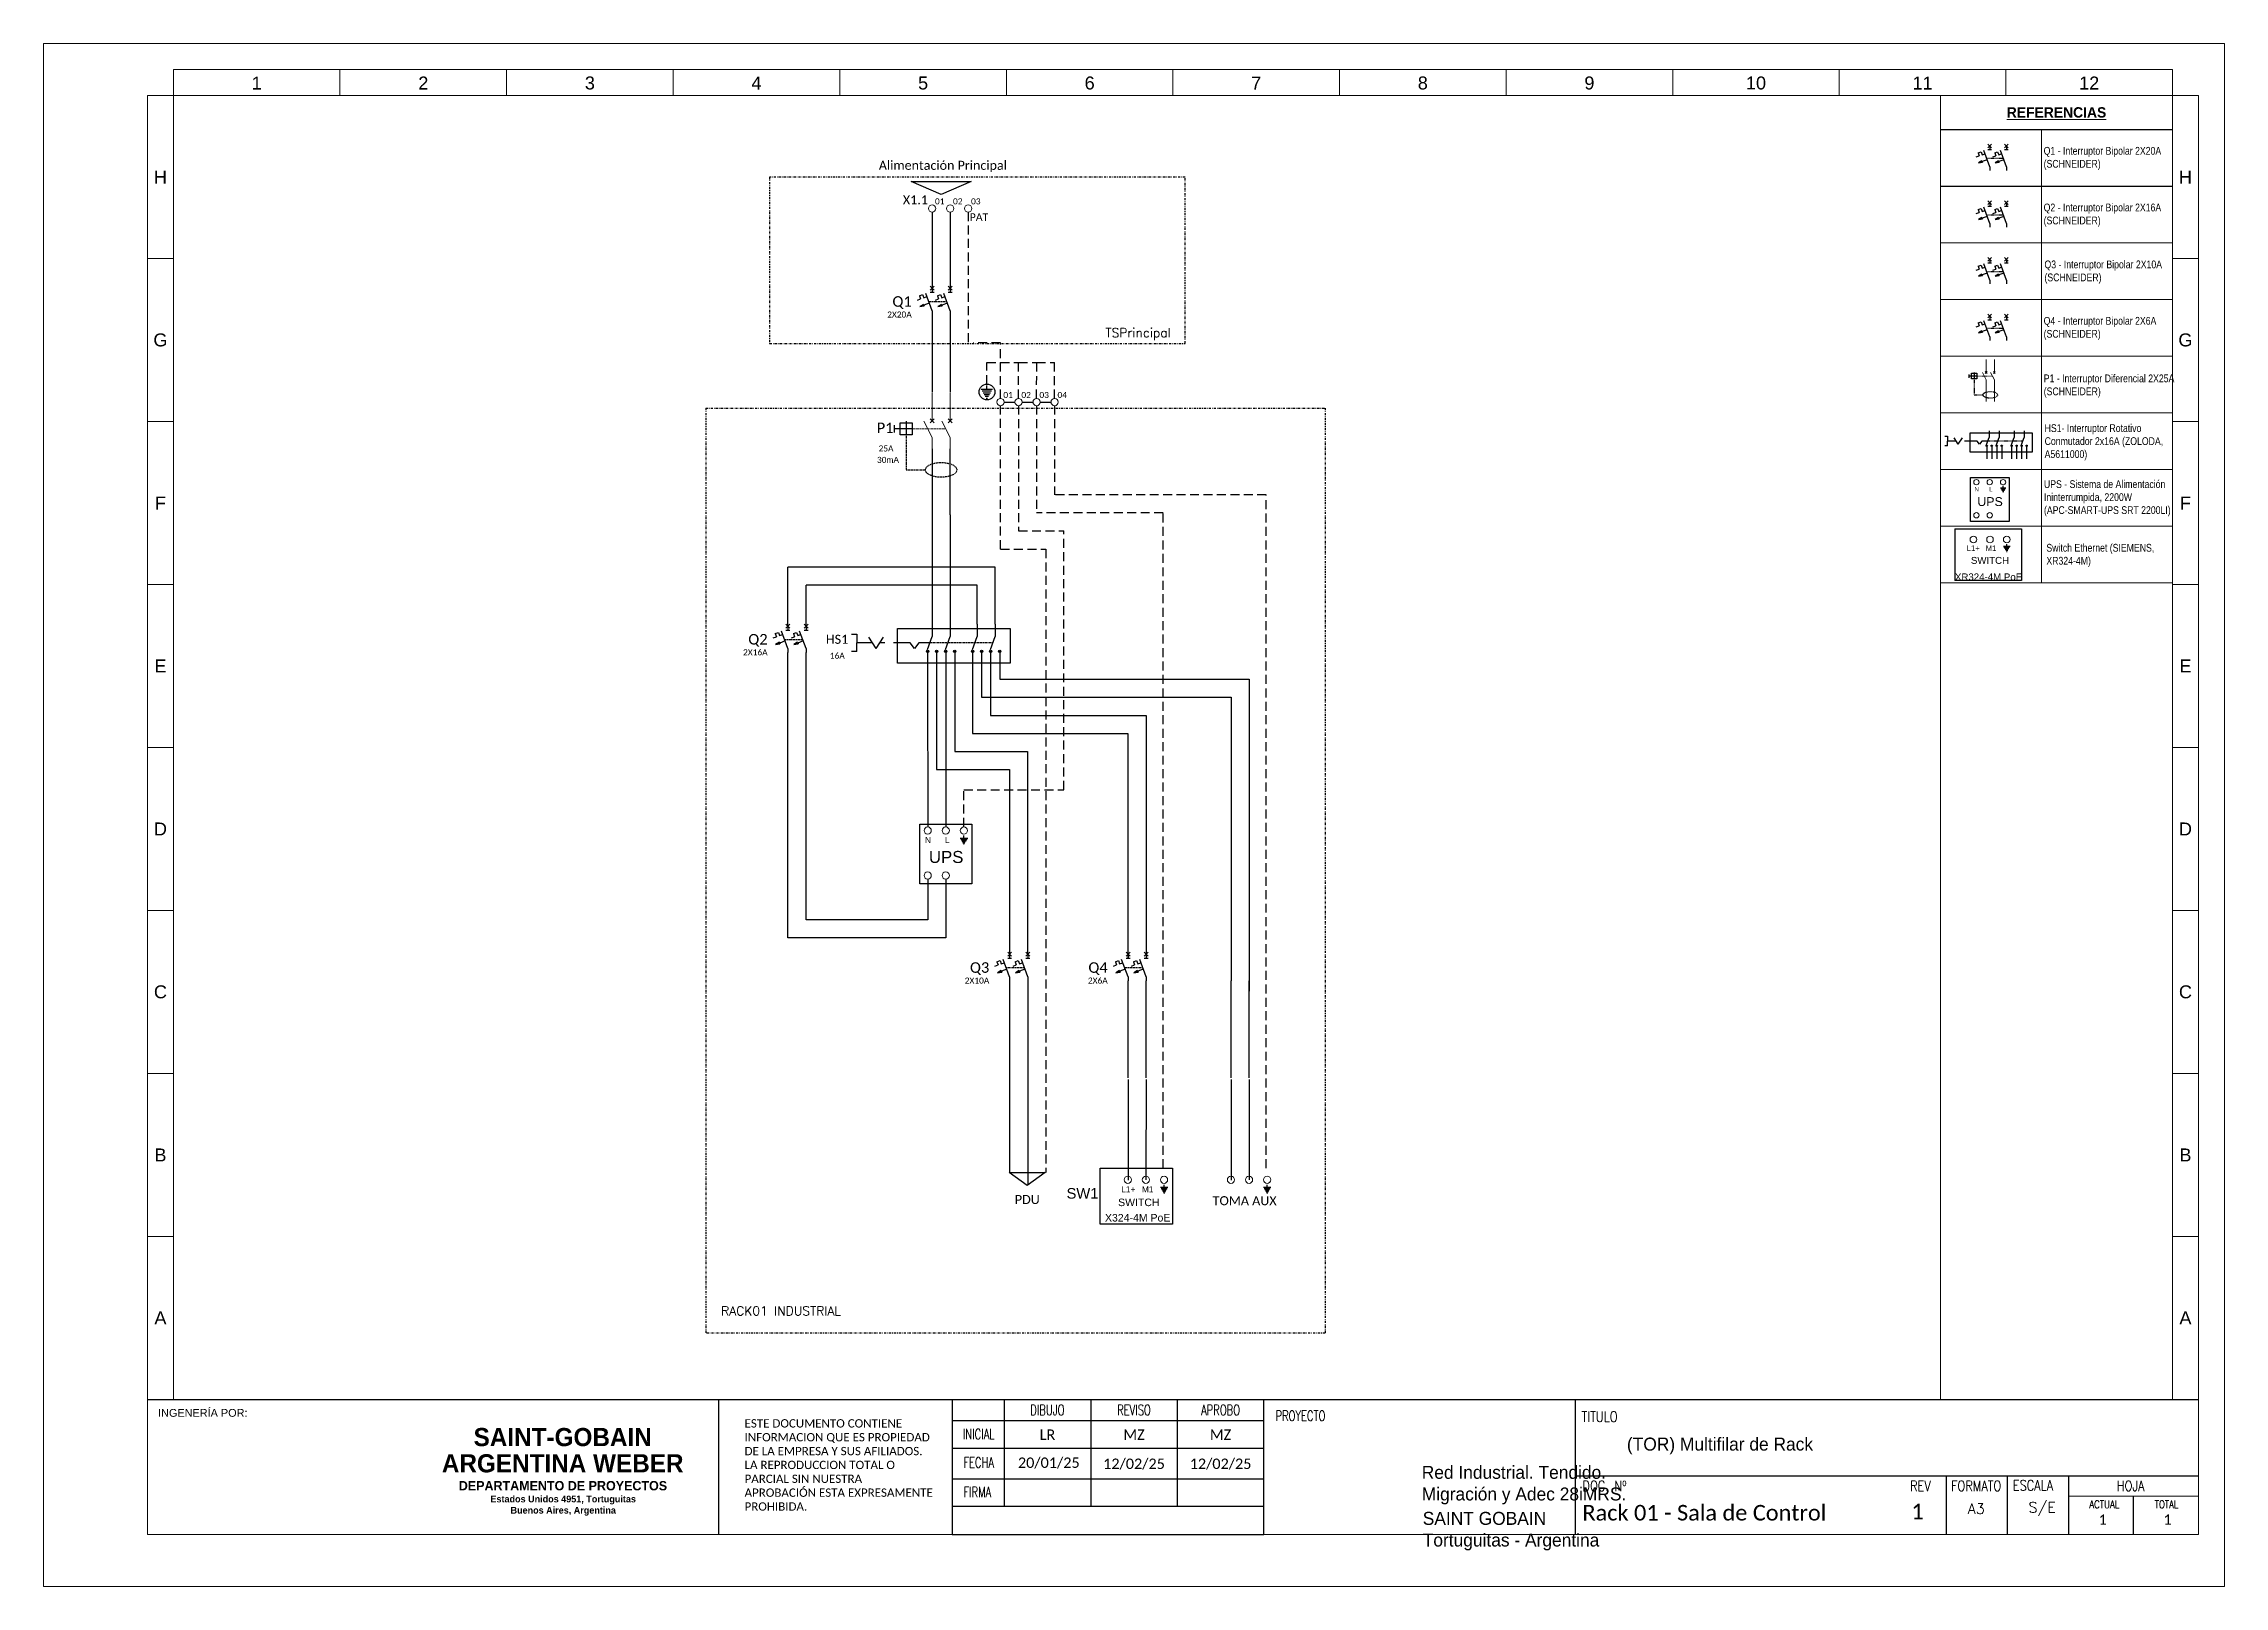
# Paper-space layout 'RACK01 SALA DE CONTROL' of a CAD drawing. Header units: millimetres. Extents: x 0 to 420, y 0 to 297.
# The model-space entities are those that its viewports show. They can reach past a viewport. Long polylines and large blocks are cut down to what shows.
import ezdxf
from ezdxf.enums import TextEntityAlignment as Align

# ---------------------------------------------------------------- set-up
doc = ezdxf.new("R2018")
doc.units = ezdxf.units.MM
for name, pattern in [('ACAD_ISO02W100', [15, 12, -3]), ('DASHDOT', [1, 0.5, -0.25, 0, -0.25]), ('HIDDEN', [0.375, 0.25, -0.125]), ('JIS_02_2.0', [3, 2, -1])]:
    doc.linetypes.add(name, pattern=pattern)
for name, color, linetype in [('Letra - Referencia', 7, 'Continuous'), ('Tierra - Línea', 84, 'JIS_02_2.0'), ('Tierra - Simbolo', 84, 'Continuous')]:
    doc.layers.add(name, color=color, linetype=linetype)
for name, color, linetype, lineweight in [('Rotulo (Exterior)', 7, 'Continuous', 0), ('Rotulo (Hoja)', 7, 'Continuous', 0), ('Rotulo (interiores)', 7, 'Continuous', 0), ('Rotulo (texto)', 7, 'Continuous', 0)]:
    doc.layers.add(name, color=color, linetype=linetype, lineweight=lineweight)
doc.styles.add('ARIAL', font='', dxfattribs={"height": 20})
doc.styles.add('Calibri', font='calibri.ttf')
doc.styles.add('COTAS', font='romans.shx', dxfattribs={"width": 0.8})
doc.styles.add('IE-Texto', font='romans.shx', dxfattribs={"width": 0.8, "height": 1.5})
doc.styles.add('Referencias Rotulo', font='arial.ttf', dxfattribs={"width": 0.8})
doc.styles.add('ROMANS', font='romans.shx', dxfattribs={"height": 1})
doc.styles.get("Standard").update_dxf_attribs({"font": 'arial.ttf'})
doc.styles.add('TECNICO', font='txt.shx')
doc.styles.get('ARIAL').set_extended_font_data('@Arial Unicode MS')

# ---------------------------------------------------------------- blocks, each defined once
blk = doc.blocks.new('otro bloque')
at = {"layer": 'Rotulo (Exterior)'}
for points in [[(25, 287), (57.08, 287), (57.08, 292), (25, 292)], [(57.08, 287), (89.17, 287), (89.17, 292), (57.08, 292)], [(89.17, 287), (121.25, 287), (121.25, 292), (89.17, 292)], [(121.25, 287), (153.33, 287), (153.33, 292), (121.25, 292)], [(153.33, 287), (185.42, 287), (185.42, 292), (153.33, 292)], [(185.42, 287), (217.5, 287), (217.5, 292), (185.42, 292)], [(217.5, 287), (249.58, 287), (249.58, 292), (217.5, 292)], [(249.58, 287), (281.67, 287), (281.67, 292), (249.58, 292)], [(281.67, 287), (313.75, 287), (313.75, 292), (281.67, 292)], [(313.75, 287), (345.83, 287), (345.83, 292), (313.75, 292)], [(345.83, 287), (377.92, 287), (377.92, 292), (345.83, 292)], [(377.92, 287), (410, 287), (410, 292), (377.92, 292)], [(25, 287), (20, 287), (20, 255.62), (25, 255.62)], [(415, 287), (410, 287), (410, 255.62), (415, 255.62)], [(25, 255.62), (20, 255.62), (20, 224.25), (25, 224.25)], [(415, 255.62), (410, 255.62), (410, 224.25), (415, 224.25)], [(25, 224.25), (20, 224.25), (20, 192.87), (25, 192.87)], [(415, 224.25), (410, 224.25), (410, 192.87), (415, 192.87)], [(25, 192.87), (20, 192.87), (20, 161.5), (25, 161.5)], [(415, 192.87), (410, 192.87), (410, 161.5), (415, 161.5)], [(25, 161.5), (20, 161.5), (20, 130.12), (25, 130.12)], [(415, 161.5), (410, 161.5), (410, 130.12), (415, 130.12)], [(25, 130.12), (20, 130.12), (20, 98.75), (25, 98.75)], [(415, 130.12), (410, 130.12), (410, 98.75), (415, 98.75)], [(25, 98.75), (20, 98.75), (20, 67.37), (25, 67.37)], [(415, 98.75), (410, 98.75), (410, 67.37), (415, 67.37)], [(25, 67.37), (20, 67.37), (20, 36), (25, 36)], [(415, 67.37), (410, 67.37), (410, 36), (415, 36)]]:
    blk.add_lwpolyline(points, close=True, dxfattribs=at)
for p in [(25, 255.62), (415, 255.62), (25, 224.25), (415, 224.25), (25, 192.87), (415, 192.87), (25, 161.5), (415, 161.5), (25, 130.12), (415, 130.12), (25, 98.75), (415, 98.75), (25, 67.37), (415, 67.37)]:
    blk.add_point(p, dxfattribs=at)
at = {"layer": 'Rotulo (Hoja)'}
blk.add_lwpolyline([(0, 0), (420, 0), (420, 297), (0, 297)], close=True, dxfattribs=at)
at = {"layer": 'Rotulo (Exterior)', "char_height": 2.5, "width": 3.7931, "attachment_point": 5}
for s, insert in [('1', (41.04, 289.41)), ('2', (73.13, 289.41)), ('3', (105.21, 289.41)), ('4', (137.29, 289.41)), ('5', (169.38, 289.41)), ('6', (201.46, 289.41)), ('7', (233.54, 289.41)), ('8', (265.62, 289.41)), ('9', (297.71, 289.41)), ('10', (329.79, 289.41)), ('11', (361.87, 289.41)), ('12', (393.96, 289.41)), ('H', (22.5, 271.31)), ('H', (412.5, 271.31)), ('G', (22.5, 239.94)), ('G', (412.5, 239.94)), ('F', (22.5, 208.56)), ('F', (412.5, 208.56)), ('E', (22.5, 177.19)), ('E', (412.5, 177.19)), ('D', (22.5, 145.81)), ('D', (412.5, 145.81)), ('C', (22.5, 114.44)), ('C', (412.5, 114.44)), ('B', (22.5, 83.06)), ('B', (412.5, 83.06)), ('A', (22.5, 51.69)), ('A', (412.5, 51.69))]:
    blk.add_mtext(s, dxfattribs=dict(at, insert=insert))
blk = doc.blocks.new('SG - Rotulo A3')
at = {"layer": 'Rotulo (Exterior)'}
blk.add_line((365.34, 287), (365.34, 36), dxfattribs=at)
at = {"layer": 'Rotulo (Exterior)', "color": 0}
for p, q in [((365.34, 287), (410, 287)), ((365.34, 280.5), (410, 280.5))]:
    blk.add_line(p, q, dxfattribs=at)
at = {"layer": 'Rotulo (Exterior)', "lineweight": 30}
blk.add_line((20, 36), (415, 36), dxfattribs=at)
at = {"layer": 'Rotulo (interiores)', "lineweight": 25}
for p, q in [((130, 36), (130, 10)), ((175, 36), (175, 10)), ((185, 36), (185, 15.4)), ((201.67, 36), (201.67, 15.4)), ((218.33, 36), (218.33, 15.4)), ((235, 10), (235, 36)), ((295, 10), (295, 36)), ((175, 31.91), (235, 31.91)), ((295, 21.27), (415, 21.27)), ((366.49, 10), (366.49, 21.27)), ((378.26, 10), (378.26, 21.27)), ((390.03, 10), (390.03, 21.27)), ((402.52, 10), (402.52, 17.34))]:
    blk.add_line(p, q, dxfattribs=at)
at = {"layer": 'Rotulo (interiores)'}
blk.add_line((390.03, 17.34), (415, 17.34), dxfattribs=at)
blk.add_lwpolyline([(415, 36), (20, 36), (20, 10), (415, 10)], close=True, dxfattribs=at)
at = {"layer": 'Rotulo (interiores)', "lineweight": 25}
for points in [[(175, 20.69), (235, 20.69), (235, 26.52), (175, 26.52)], [(235, 15.4), (175, 15.4), (175, 10), (235, 10)]]:
    blk.add_lwpolyline(points, close=True, dxfattribs=at)
blk.add_blockref('otro bloque', (0, 0))
at = {"style": 'Calibri'}
for tag, p in [('DIBUJO', (193.33, 29.21)), ('REVISO', (210, 29.21)), ('APROBO', (226.67, 29.21)), ('FECHA-DIBUJO', (193.59, 23.81)), ('FECHA-REVISO', (210, 23.6)), ('FECHA-APROBO', (226.67, 23.6)), ('HOJA-ACTUAL', (396.57, 12.85)), ('TOTAL-HOJA', (409.04, 12.85))]:
    blk.add_attdef(tag, text='', height=2, dxfattribs=at).set_placement(p, align=Align.MIDDLE_CENTER)
at = {"lineweight": 30, "flags": 104}
blk.add_attdef('TITULO', text='', height=3, dxfattribs=at).set_placement((304.93, 28.64), align=Align.MIDDLE_LEFT)
for tag, height, p in [('PROYECTO', 2.7, (265.42, 27.37)), ('UNIDAD_DE_NEGOCIO', 2, (265.61, 14.34))]:
    blk.add_attdef(tag, text='', height=height, dxfattribs=at).set_placement(p, align=Align.MIDDLE_CENTER)
at = {"style": 'Calibri'}
for tag, p in [('N°DE-DOCUMENTO', (296.36, 15.68)), ('REV', (359.7, 15.92))]:
    blk.add_attdef(tag, text='', height=3, dxfattribs=at).set_placement(p, align=Align.TOP_LEFT)
at = {"layer": 'Rotulo (Exterior)', "color": 0, "attachment_point": 5}
for s, insert, char_height, width in [('{\\fBahnschrift SemiBold|b0|i0|c0|p34;\\LREFERENCIAS}', (387.67, 283.75), 2, 41.664), ('{\\fBahnschrift SemiBold|b0|i0|c0|p34;SAINT-GOBAIN}', (99.97, 28.72), 3.5, 41.664), ('{\\fBahnschrift SemiBold|b0|i0|c0|p34;ARGENTINA WEBER}', (99.97, 23.67), 3.5, 51.666), ('{\\fBahnschrift SemiBold|b0|i0|c0|p34;DEPARTAMENTO DE PROYECTOS}', (100.02, 19.37), 1.8, 53.2348), ('{\\fBahnschrift SemiBold|b0|i0|c0|p34;Estados Unidos 4951, Tortuguitas^JBuenos Aires, Argentina}', (100.07, 15.54), 1.3, 41.664)]:
    blk.add_mtext(s, dxfattribs=dict(at, insert=insert, char_height=char_height, width=width))
at = {"layer": 'Rotulo (texto)'}
for s, insert, char_height, width, attachment_point, style in [('{\\W1;INGENERÍA POR:}', (22.04, 34.15), 1.5, 17.9198, 1, 'Referencias Rotulo'), ('\\pxqc;{\\W0.7;DIBUJO}', (193.33, 33.95), 2, 16.0912, 5, 'COTAS'), ('\\pxqc;{\\W0.7;REVISO}', (210, 33.95), 2, 16.0912, 5, 'COTAS'), ('\\pxqc;{\\W0.7;APROBO}', (226.67, 33.95), 2, 16.0912, 5, 'COTAS'), ('\\pxqc;{\\W0.7;PROYECTO}', (234.01, 33.84), 2, 16.0912, 1, 'COTAS'), ('\\pxql;TITULO', (296.21, 33.67), 2, 16.0912, 1, 'COTAS'), ('\\pxql;ESTE DOCUMENTO CONTIENE INFORMACION QUE ES PROPIEDAD DE LA EMPRESA Y SUS AFILIADOS. LA REPRODUCCION TOTAL O PARCIAL SIN NUESTRA APROBACIÓN ESTA EXPRESAMENTE PROHIBIDA.', (135, 32.18), 1.6, 36.2843, 1, 'Calibri'), ('\\pxqc;{\\W0.7;INICIAL}', (172.05, 30.32), 2, 16.0912, 1, 'COTAS'), ('\\pxqc;{\\W0.7;FECHA}', (172.05, 24.85), 2, 16.0912, 1, 'COTAS'), ('\\pxqc;{\\W0.7;FIRMA}', (171.78, 19.17), 2, 16.0912, 1, 'COTAS'), ('DOC. Nº', (296.38, 20.34), 2, 16.0912, 1, 'COTAS'), ('REV', (359.47, 20.34), 2, 16.0912, 1, 'COTAS'), ('\\pxql;FORMATO', (367.36, 20.34), 2, 16.0912, 1, 'COTAS'), ('\\pxql;ESCALA', (379.26, 20.45), 2, 16.0912, 1, 'COTAS'), ('HOJA', (399.27, 20.34), 2, 16.0912, 1, 'COTAS'), ('\\pxqc;{\\W1;A3}', (364.16, 15.94), 2, 16.0912, 1, 'COTAS'), ('\\pxqc;{\\W1;S/E}', (376.87, 16.22), 2, 16.0912, 1, 'COTAS'), ('\\pxql;ACTUAL', (394, 16.54), 1.5, 16.0912, 1, 'COTAS'), ('\\pxql;TOTAL', (406.58, 16.54), 1.5, 16.0912, 1, 'COTAS')]:
    blk.add_mtext(s, dxfattribs=dict(at, insert=insert, char_height=char_height, width=width, attachment_point=attachment_point, style=style))
blk = doc.blocks.new('Int.Diferencial bipolar')
at = {"linetype": 'ByBlock', "lineweight": 0}
for p, q in [((0, 4.7), (0, 0)), ((2.99, 4.7), (2.99, 0)), ((0.33, 0.33), (-0.33, -0.33)), ((0.33, -0.33), (-0.33, 0.33)), ((3.32, 0.33), (2.66, -0.33)), ((3.32, -0.33), (2.66, 0.33)), ((0, -2.73), (-1.36, -0.06)), ((0, -2.73), (0, -10.53)), ((2.99, -2.73), (1.63, -0.06)), ((2.99, -2.73), (2.99, -10.53))]:
    blk.add_line(p, q, dxfattribs=at)
at = {"linetype": 'Continuous', "ltscale": 2}
for p, q in [((-6.3, -0.71), (-6.3, -1.92)), ((-3.32, -1.32), (-6.3, -1.32)), ((-4.31, -0.03), (-4.31, -2.31))]:
    blk.add_line(p, q, dxfattribs=at)
at = {"linetype": 'HIDDEN', "lineweight": 0, "ltscale": 0.2}
blk.add_line((-3.32, -1.32), (2.27, -1.32), dxfattribs=at)
at = {"linetype": 'Continuous', "ltscale": 2}
blk.add_lwpolyline([(-5.31, -0.32), (-3.32, -0.32), (-3.32, -2.31), (-5.31, -2.31)], close=True, dxfattribs=at)
at = {"linetype": 'HIDDEN', "ltscale": 0.2}
blk.add_lwpolyline([(-4.31, -2.31), (-4.31, -8.13), (-1.12, -8.13)], dxfattribs=at)
blk.add_ellipse((1.5, -8.13), major_axis=(2.62, 0), ratio=0.466068, dxfattribs=at)
at = {"linetype": 'Continuous', "style": 'Calibri'}
for tag, p in [('#ENTRADA_1', (-0.36, 2.04)), ('#ENTRADA_2', (2.66, 2.05))]:
    blk.add_attdef(tag, p, '', height=0.998, rotation=90, dxfattribs=at)
for tag, height, p in [('#TAG', 1.25, (-6.42, -2.02)), ('#INST', 0.998, (-6.42, -5.07))]:
    blk.add_attdef(tag, text='', height=height, dxfattribs=at).set_placement(p, align=Align.RIGHT)
for tag, p in [('#SALIDA_1', (-0.36, -2.94)), ('#SALIDA_2', (2.66, -2.93))]:
    blk.add_attdef(tag, text='', height=0.998, rotation=90, dxfattribs=at).set_placement(p, align=Align.RIGHT)
at = {"style": 'ARIAL'}
blk.add_attdef('SENS', text='', height=0.998, dxfattribs=at).set_placement((-5.51, -6.96), align=Align.RIGHT)
blk = doc.blocks.new('*U2')
for points in [[(-2.05, 5.77), (-1.33, 5.88), (-1.43, 6.14)], [(0.95, 5.77), (1.67, 5.88), (1.57, 6.14)]]:
    blk.add_hatch(color=256).paths.add_polyline_path(points)
for p, q in [((-2.11, 7.58), (-1.58, 7.77)), ((-2.11, 7.58), (-1.92, 7.05)), ((-1.58, 7.77), (-1.39, 7.24)), ((-1.39, 7.24), (-0.86, 7.43)), ((0, 5.08), (-1.06, 7.98)), ((-0.33, 8.5), (0.33, 9.16)), ((0.33, 8.5), (-0.33, 9.16)), ((-0.33, 8.16), (0.33, 8.16)), ((0, 8.83), (0, 8.16)), ((0.89, 7.58), (1.42, 7.77)), ((0.89, 7.58), (1.08, 7.05)), ((1.42, 7.77), (1.61, 7.24)), ((1.61, 7.24), (2.14, 7.43)), ((3, 5.08), (1.94, 7.98)), ((2.67, 8.5), (3.33, 9.16)), ((3.33, 8.5), (2.67, 9.16)), ((2.67, 8.16), (3.33, 8.16)), ((3, 8.83), (3, 8.16)), ((-2.44, 6.86), (-1.92, 7.05)), ((-1.43, 6.14), (-2.05, 5.77)), ((-2.05, 5.77), (-1.33, 5.88)), ((-1.43, 6.14), (-1.33, 5.88)), ((-0.46, 6.35), (-1.38, 6.01)), ((0, 5.08), (0, 4.41)), ((0.56, 6.86), (1.08, 7.05)), ((1.57, 6.14), (0.95, 5.77)), ((0.95, 5.77), (1.67, 5.88)), ((1.57, 6.14), (1.67, 5.88)), ((2.54, 6.35), (1.62, 6.01)), ((3, 5.08), (3, 4.41))]:
    blk.add_line(p, q)
at = {"linetype": 'HIDDEN', "ltscale": 0.2}
blk.add_line((-0.56, 6.62), (2.44, 6.62), dxfattribs=at)
at = {"linetype": 'Continuous', "style": 'Calibri'}
for tag, p in [('#ENTRADA_1', (-0.43, 9.37)), ('#ENTRADA_2', (2.57, 9.37))]:
    blk.add_attdef(tag, p, '', height=1, rotation=90, dxfattribs=at)
at = {"style": 'Calibri'}
for tag, height, p in [('CALIBRE', 1, (-3.38, 3.96)), ('TAG', 1.25, (-3.38, 5.75))]:
    blk.add_attdef(tag, text='', height=height, dxfattribs=at).set_placement(p, align=Align.RIGHT)
at = {"ltscale": 2, "style": 'Calibri'}
for tag, p in [('#SALIDA_1', (0, 4.74)), ('#SALIDA_2', (3, 4.74))]:
    blk.add_attdef(tag, text='', height=1, rotation=90, dxfattribs=at).set_placement(p, align=Align.BOTTOM_RIGHT)
blk = doc.blocks.new('Punto')
h = blk.add_hatch(color=256)
h.dxf.hatch_style = 1
h.paths.add_polyline_path([(-0.3, 0, 1), (0.3, 0, 1)])
blk.add_circle((0, 0), 0.3)
blk = doc.blocks.new('Llave selectora 3 posiciones 3P')
for p, q in [((0, 0), (0, -2.07)), ((7.46, 0), (7.46, -2.07)), ((10.46, 0), (10.46, -2.07)), ((-0.77, -4.19), (0, -2.07)), ((2.23, -4.19), (3, -2.07)), ((3, 0), (3, -2.07)), ((6.69, -4.19), (7.46, -2.07)), ((9.69, -4.19), (10.46, -2.07)), ((-0.75, -4.54), (-0.75, -8.51)), ((0.75, -4.54), (0.75, -8.51)), ((2.25, -4.54), (2.25, -8.51)), ((3.75, -4.54), (3.75, -8.51)), ((6.73, -4.54), (6.73, -8.51)), ((8.23, -4.54), (8.23, -8.51)), ((9.73, -4.54), (9.73, -8.51)), ((11.23, -4.54), (11.23, -8.51))]:
    blk.add_line(p, q)
at = {"ltscale": 2}
for p, q in [((-13.39, -1.69), (-12.53, -1.69)), ((-12.53, -1.69), (-12.53, -3.13)), ((-12.53, -4.57), (-12.53, -3.13)), ((-9.32, -4.06), (-10.55, -2.18)), ((-9.32, -4.06), (-8.08, -2.18)), ((-12.53, -4.57), (-13.39, -4.57))]:
    blk.add_line(p, q, dxfattribs=at)
at = {"linetype": 'HIDDEN', "ltscale": 15}
blk.add_line((-9.93, -3.13), (-12.53, -3.13), dxfattribs=at)
at = {"linetype": 'HIDDEN', "ltscale": 0.2}
blk.add_line((10.07, -3.13), (-0.39, -3.13), dxfattribs=at)
at = {"linetype": 'HIDDEN', "ltscale": 15}
blk.add_lwpolyline([(-0.46, -3.13), (-2.2, -3.13), (-2.92, -4.06), (-3.65, -3.13), (-8.7, -3.12)], dxfattribs=at)
blk.add_lwpolyline([(12.96, -6.46), (-5.76, -6.46), (-5.76, -0.7), (12.96, -0.7)], close=True)
at = {"xscale": 0.6435398989583505, "yscale": 0.6435398989583505, "zscale": 0.6435398989583505}
for p in [(-0.75, -4.54), (0.75, -4.54), (2.25, -4.54), (3.75, -4.54), (6.73, -4.54), (8.23, -4.54), (9.73, -4.54), (11.23, -4.54)]:
    blk.add_blockref('Punto', p, dxfattribs=at)
at = {"ltscale": 2, "style": 'Calibri'}
blk.add_attdef('TAG', text='', height=1.5, dxfattribs=at).set_placement((-15.4, -2.52), align=Align.MIDDLE_RIGHT)
at = {"style": 'Calibri'}
blk.add_attdef('CALIBRE', text='', height=1, dxfattribs=at).set_placement((-14.53, -5.75), align=Align.RIGHT)
blk = doc.blocks.new('Bornera de Paso')
at = {"lineweight": 0}
blk.add_circle((0, 0), 0.6, dxfattribs=at)
at = {"style": 'Calibri'}
blk.add_attdef('X', text='', height=1.5, dxfattribs=at).set_placement((-0.69, 0.68), align=Align.RIGHT)
blk.add_attdef('00', (0.48, 0.68), '', height=1, dxfattribs=at)

msp = doc.modelspace()

# ---------------------------------------------------------------- hatches: boundary and pattern name
at = {"linetype": 'ByBlock', "ltscale": 0.1}
h = msp.add_hatch(dxfattribs=at)
h.set_pattern_fill('ANSI31', color=256, scale=0.061019, angle=135)
h.set_pattern_definition([(180, (-1779.91516, 304.05707), (-3e-17, -0.19373481), [])])
h.paths.add_polyline_path([(346.01, 290.44), (344.61, 290.44), (345.31, 289.23)])
h = msp.add_hatch(dxfattribs=at)
h.set_pattern_fill('ANSI31', color=256, scale=0.061019, angle=135)
h.set_pattern_definition([(180, (-1746.63255, 246.01413), (-3e-17, -0.19373481), [])])
h.paths.add_polyline_path([(379.29, 232.4), (377.89, 232.4), (378.59, 231.19)])
h = msp.add_hatch(dxfattribs=at)
h.set_pattern_fill('ANSI31', color=256, scale=0.061019, angle=135)
h.set_pattern_definition([(180, (-1729.48764, 246.01413), (-3e-17, -0.19373481), [])])
h.paths.add_polyline_path([(396.43, 232.4), (395.04, 232.4), (395.74, 231.19)])
at = {"layer": 'Tierra - Simbolo', "linetype": 'ByBlock', "ltscale": 0.1}
h = msp.add_hatch(dxfattribs=at)
h.set_pattern_fill('ANSI31', color=84, scale=0.092825, angle=135)
h.set_pattern_definition([(180, (-2883.89605, 385.84304), (-5e-17, -0.294719888), [])])
h.paths.add_polyline_path([(350.17, 365.13), (348.05, 365.13), (349.11, 363.29)])

# ---------------------------------------------------------------- linework, layer by layer
at = {"color": 5, "linetype": 'DASHDOT'}
for p, q in [((382.1, 400.16), (313, 400.16)), ((313, 400.16), (313, 372.53)), ((382.1, 372.53), (382.1, 400.16)), ((313, 372.53), (382.1, 372.53)), ((302.38, 361.77), (405.36, 361.77)), ((302.38, 361.77), (302.38, 208)), ((405.36, 361.77), (405.36, 208)), ((405.36, 208), (302.38, 208))]:
    msp.add_line(p, q, dxfattribs=at)
for p, q in [((340.01, 394.35), (340.02, 381.68)), ((340.01, 377.93), (340.02, 364.39)), ((340.02, 344.02), (340.02, 325.86)), ((343.02, 344.03), (343.02, 325.86)), ((350.48, 335.34), (316.04, 335.34)), ((316.05, 325.54), (316.04, 335.34)), ((350.48, 325.86), (350.48, 335.34)), ((347.48, 332.34), (319.05, 332.34)), ((319.05, 325.54), (319.05, 332.34)), ((347.48, 325.86), (347.48, 332.34)), ((316.04, 273.71), (316.05, 321.13)), ((319.05, 276.71), (319.05, 321.13)), ((339.27, 317.35), (339.28, 292.15)), ((340.77, 317.35), (340.77, 301.7)), ((343.77, 317.35), (343.77, 304.7)), ((346.75, 317.35), (346.75, 307.7)), ((348.25, 317.35), (348.25, 313.7)), ((349.75, 317.35), (349.75, 310.7)), ((351.25, 317.35), (351.25, 316.7)), ((351.25, 316.7), (392.73, 316.7)), ((392.73, 316.7), (392.73, 264.84)), ((348.25, 313.7), (389.73, 313.7)), ((389.73, 313.7), (389.74, 266.57)), ((349.75, 310.7), (375.58, 310.7)), ((375.58, 310.7), (375.58, 270.32)), ((343.77, 304.7), (355.9, 304.7)), ((346.75, 307.7), (372.58, 307.7)), ((372.58, 307.7), (372.58, 270.32)), ((340.77, 301.7), (352.9, 301.7)), ((352.9, 291.53), (352.91, 270.98)), ((339.28, 283.47), (339.29, 276.71)), ((339.29, 276.71), (319.05, 276.71)), ((342.29, 273.71), (316.04, 273.71)), ((352.91, 266.57), (352.88, 234.68)), ((355.91, 266.57), (355.91, 232.61)), ((372.59, 250.44), (372.59, 266.57)), ((375.59, 250.44), (375.59, 266.57)), ((389.74, 250.44), (389.74, 266.57)), ((392.74, 250.44), (392.74, 266.57)), ((372.59, 250.18), (372.59, 233.42)), ((375.59, 250.18), (375.56, 233.51)), ((389.74, 250.18), (389.74, 233.42)), ((392.74, 250.18), (392.71, 233.51))]:
    msp.add_line(p, q)
at = {"ltscale": 2}
for p, q in [((343.01, 394.35), (343.01, 381.68)), ((343.01, 377.27), (343.01, 364.39)), ((340.02, 355.01), (340.02, 344.02)), ((343.02, 344.03), (343.02, 355.01)), ((342.27, 317.35), (342.28, 292.15)), ((355.9, 304.7), (355.87, 288.53)), ((352.9, 301.7), (352.9, 291.53)), ((355.87, 288.53), (355.9, 270.99)), ((342.28, 283.48), (342.28, 273.71))]:
    msp.add_line(p, q, dxfattribs=at)
at = {"linetype": 'ACAD_ISO02W100', "ltscale": 0.3}
for p, q in [((351.99, 362.77), (353.79, 362.77)), ((354.99, 362.77), (356.79, 362.77)), ((357.99, 362.77), (359.79, 362.77))]:
    msp.add_line(p, q, dxfattribs=at)
at = {"linetype": 'ByBlock', "ltscale": 0.1}
for p, q in [((345.31, 290.29), (345.31, 290.71)), ((378.59, 232.25), (378.59, 232.67)), ((378.59, 232.25), (378.59, 232.67)), ((395.74, 232.25), (395.74, 232.67)), ((395.74, 232.25), (395.74, 232.67))]:
    msp.add_line(p, q, dxfattribs=at)
at = {"ltscale": 2}
for points in [[(341.51, 397.26), (336.54, 399.41), (346.49, 399.41)], [(355.84, 232.56), (352.84, 234.71), (358.84, 234.71)], [(355.84, 232.56), (352.84, 234.71), (358.84, 234.71)]]:
    msp.add_lwpolyline(points, close=True, dxfattribs=at)
for points in [[(337.96, 292.59), (346.63, 292.59), (346.63, 282.7), (337.96, 282.7)], [(367.98, 235.42), (379.98, 235.42), (379.98, 226.13), (367.98, 226.13)]]:
    msp.add_lwpolyline(points, close=True)
at = {"lineweight": 0}
for centre in [(339.28, 291.55), (342.28, 291.55), (345.3, 291.55), (339.28, 284.08), (342.28, 284.08), (372.56, 233.51), (375.56, 233.51), (378.58, 233.51), (378.58, 233.51), (389.71, 233.51), (392.71, 233.51), (395.73, 233.51), (395.73, 233.51)]:
    msp.add_circle(centre, 0.6, dxfattribs=at)
at = {"layer": 'Tierra - Línea', "color": 84, "linetype": 'JIS_02_2.0'}
for p, q in [((346.01, 394.35), (346.01, 372.6)), ((351.39, 372.6), (346.84, 372.6)), ((351.39, 363.37), (351.39, 372.6)), ((349.1, 369.36), (351.39, 369.36)), ((349.1, 365.76), (349.1, 369.36)), ((351.39, 369.37), (354.39, 369.36)), ((354.39, 363.37), (354.39, 369.37)), ((354.39, 369.37), (357.39, 369.36)), ((357.39, 363.37), (357.41, 369.36)), ((357.39, 369.36), (360.39, 369.35)), ((360.37, 363.36), (360.39, 369.35)), ((351.39, 338.34), (351.39, 362.17)), ((354.39, 362.17), (354.39, 341.34)), ((357.39, 362.17), (357.39, 344.34)), ((360.39, 362.17), (360.39, 347.34)), ((395.57, 347.34), (360.39, 347.34)), ((395.57, 235.42), (395.57, 347.34)), ((354.39, 341.34), (361.91, 341.34)), ((378.42, 344.34), (357.39, 344.34)), ((361.91, 298.3), (361.91, 341.34)), ((378.42, 235.42), (378.42, 344.34)), ((351.39, 338.34), (358.91, 338.34)), ((358.91, 338.34), (358.91, 234.71)), ((345.3, 292.15), (345.28, 298.3)), ((345.28, 298.3), (361.91, 298.3))]:
    msp.add_line(p, q, dxfattribs=at)
at = {"layer": 'Tierra - Simbolo', "color": 84, "linetype": 'ByBlock', "ltscale": 0.1}
msp.add_line((349.11, 364.9), (349.11, 365.54), dxfattribs=at)
msp.add_circle((349.14, 364.45), 1.31, dxfattribs=at)

# ---------------------------------------------------------------- block references
msp.add_blockref('Bornera de Paso', (340.01, 394.95)).add_auto_attribs({'00': '01', 'X': 'X1.1'})
ref = msp.add_blockref('Bornera de Paso', (343.01, 394.95))
ref.add_attrib('00', '02', (343.49, 395.63), dxfattribs={"height": 1, "style": 'Calibri'})
ref = msp.add_blockref('Bornera de Paso', (346.01, 394.95))
ref.add_attrib('00', '03', (346.49, 395.63), dxfattribs={"height": 1, "style": 'Calibri'})
ref = msp.add_blockref('*U2', (340.01, 372.86))
ref.add_attrib('TAG', 'Q1', dxfattribs={"height": 1.75, "style": 'Calibri'}).set_placement((336.63, 378.61), align=Align.RIGHT)
ref.add_attrib('CALIBRE', '2X20A', dxfattribs={"height": 1, "style": 'Calibri'}).set_placement((336.63, 376.82), align=Align.RIGHT)
ref = msp.add_blockref('Int.Diferencial bipolar', (340.02, 359.63))
ref.add_attrib('SENS', '30mA', dxfattribs={"height": 0.998, "style": 'ARIAL'}).set_placement((334.51, 352.66), align=Align.RIGHT)
ref.add_attrib('#INST', '25A', dxfattribs={"linetype": 'Continuous', "height": 0.998, "style": 'Calibri'}).set_placement((333.59, 354.56), align=Align.RIGHT)
ref.add_attrib('#TAG', 'P1', dxfattribs={"linetype": 'Continuous', "height": 1.75, "style": 'Calibri'}).set_placement((333.59, 357.61), align=Align.RIGHT)
ref = msp.add_blockref('Bornera de Paso', (351.39, 362.77))
ref.add_attrib('00', '01', (351.86, 363.45), dxfattribs={"height": 1, "style": 'Calibri'})
ref = msp.add_blockref('Bornera de Paso', (354.39, 362.77))
ref.add_attrib('00', '02', (354.86, 363.45), dxfattribs={"height": 1, "style": 'Calibri'})
ref = msp.add_blockref('Bornera de Paso', (357.39, 362.77))
ref.add_attrib('00', '03', (357.86, 363.45), dxfattribs={"height": 1, "style": 'Calibri'})
ref = msp.add_blockref('Bornera de Paso', (360.39, 362.77))
ref.add_attrib('00', '04', (360.86, 363.45), dxfattribs={"height": 1, "style": 'Calibri'})
ref = msp.add_blockref('*U2', (316.05, 316.71))
ref.add_attrib('TAG', 'Q2', dxfattribs={"height": 1.75, "style": 'Calibri'}).set_placement((312.66, 322.47), align=Align.RIGHT)
ref.add_attrib('CALIBRE', '2X16A', dxfattribs={"height": 1, "style": 'Calibri'}).set_placement((312.66, 320.68), align=Align.RIGHT)
ref = msp.add_blockref('Llave selectora 3 posiciones 3P', (340.02, 325.86))
ref.add_attrib('TAG', 'HS1', dxfattribs={"ltscale": 2, "height": 1.5, "style": 'Calibri'}).set_placement((326.07, 323.34), align=Align.MIDDLE_RIGHT)
ref.add_attrib('CALIBRE', '16A', dxfattribs={"height": 1, "style": 'Calibri'}).set_placement((325.49, 320.11), align=Align.RIGHT)
ref = msp.add_blockref('*U2', (352.91, 262.16))
ref.add_attrib('TAG', 'Q3', dxfattribs={"height": 1.75, "style": 'Calibri'}).set_placement((349.52, 267.91), align=Align.RIGHT)
ref.add_attrib('CALIBRE', '2X10A', dxfattribs={"height": 1, "style": 'Calibri'}).set_placement((349.52, 266.12), align=Align.RIGHT)
ref = msp.add_blockref('*U2', (372.59, 262.16))
ref.add_attrib('TAG', 'Q4', dxfattribs={"height": 1.75, "style": 'Calibri'}).set_placement((369.21, 267.91), align=Align.RIGHT)
ref.add_attrib('CALIBRE', '2X6A', dxfattribs={"height": 1, "style": 'Calibri'}).set_placement((369.21, 266.12), align=Align.RIGHT)

# ---------------------------------------------------------------- texts
at = {"ltscale": 2, "insert": (346.27, 394.14), "char_height": 1.25, "attachment_point": 1, "style": 'TECNICO'}
msp.add_mtext_dynamic_manual_height_columns('{\\fCalibri|b0|i0|c0|p34;PAT}', width=4.9781, gutter_width=8.75, heights=[0], dxfattribs=at)
at = {"attachment_point": 1}
for s, width, insert, char_height in [('N', 3.5828, (338.83, 290.47), 1), ('L', 3.5828, (342.14, 290.47), 1), ('SW1', 3.9039, (362.37, 232.13), 1.75), ('L1+', 3.5828, (371.45, 232.43), 1), ('M1', 3.5828, (374.89, 232.43), 1), ('SWITCH', 5.342, (370.94, 230.38), 1.25), ('X324-4M PoE', 25.0034, (368.76, 227.82), 1.25)]:
    msp.add_mtext_dynamic_manual_height_columns(s, width=width, gutter_width=12.5, heights=[0], dxfattribs=dict(at, insert=insert, char_height=char_height))
for s, width, gutter_width, heights, insert, char_height, attachment_point, style in [('UPS', 6.1512, 10, [0], (339.48, 288.16), 2, 1, 'ARIAL'), ('PDU', 14.9115, 12.5, [5.96], (355.84, 230.22), 1.5, 5, 'Calibri'), ('TOMA AUX', 14.9115, 12.5, [5.96], (391.98, 230.02), 1.5, 5, 'Calibri')]:
    msp.add_mtext_dynamic_manual_height_columns(s, width=width, gutter_width=gutter_width, heights=heights, dxfattribs=dict(insert=insert, char_height=char_height, attachment_point=attachment_point, style=style))
at = {"layer": 'Letra - Referencia', "linetype": 'Continuous', "style": 'ROMANS'}
for s, p in [('TSPrincipal', (368.82, 373.55)), ('RACK01 INDUSTRIAL', (304.93, 210.97))]:
    msp.add_text(s, height=1.5, dxfattribs=at).set_placement(p)
at = {"layer": 'Letra - Referencia', "insert": (341.8, 401.93), "char_height": 1.5, "attachment_point": 5, "style": 'Calibri'}
msp.add_mtext_dynamic_manual_height_columns('Alimentación Principal', width=24.0253, gutter_width=12.5, heights=[0], dxfattribs=at)

psp = doc.layouts.new('RACK01 SALA DE CONTROL')

# ---------------------------------------------------------------- hatches: boundary and pattern name
at = {"linetype": 'ByBlock', "ltscale": 0.1}
h = psp.add_hatch(dxfattribs=at)
h.set_pattern_fill('ANSI31', color=256, scale=0.052097, angle=135)
h.set_pattern_definition([(180, (-1437.10674, 223.25678), (-3e-17, -0.165409205), [])])
h.paths.add_polyline_path([(377.99, 211.63), (376.79, 211.63), (377.39, 210.6)])

# ---------------------------------------------------------------- linework, layer by layer
for p, q in [((365.34, 280.5), (410, 280.5)), ((365.34, 269.59), (410, 269.59)), ((368.11, 203.59), (380.91, 203.59)), ((368.11, 203.59), (368.11, 193.67)), ((380.91, 203.59), (380.91, 193.67)), ((380.91, 193.67), (368.11, 193.67))]:
    psp.add_line(p, q)
for p, q in [((377.39, 211.51), (377.39, 211.86)), ((378.09, 200.21), (378.09, 200.65))]:
    psp.add_line(p, q, dxfattribs=at)
at = {"linetype": 'Continuous', "ltscale": 0.1}
for p, q in [((378.75, 200.22), (377.43, 200.22)), ((378.63, 200.01), (377.55, 200.01)), ((378.51, 199.8), (377.67, 199.8)), ((378.39, 199.6), (377.79, 199.6)), ((378.27, 199.39), (377.91, 199.39)), ((378.15, 199.18), (378.03, 199.18))]:
    psp.add_line(p, q, dxfattribs=at)
psp.add_lwpolyline([(371.12, 213.46), (378.52, 213.46), (378.52, 205.02), (371.12, 205.02)], close=True)
at = {"lineweight": 0}
for centre, radius in [((372.24, 212.58), 0.512), ((374.81, 212.58), 0.512), ((377.38, 212.58), 0.512), ((372.24, 206.2), 0.512), ((374.81, 206.2), 0.512), ((371.66, 201.55), 0.64), ((374.86, 201.55), 0.64), ((378.08, 201.55), 0.64)]:
    psp.add_circle(centre, radius, dxfattribs=at)
at = {"layer": 'Rotulo (interiores)'}
for p, q in [((365.34, 280.5), (410, 280.5)), ((384.76, 280.5), (384.76, 193.22)), ((365.34, 269.59), (410, 269.59)), ((365.34, 258.68), (410, 258.68)), ((365.34, 247.77), (410, 247.77)), ((365.34, 236.86), (410, 236.86)), ((365.34, 225.95), (410, 225.95)), ((365.34, 215.04), (410, 215.04)), ((365.34, 204.13), (410, 204.13)), ((365.34, 193.22), (410, 193.22)), ((365.34, 193.22), (410, 193.22))]:
    psp.add_line(p, q, dxfattribs=at)

# ---------------------------------------------------------------- block references
ref = psp.add_blockref('SG - Rotulo A3', (0, 0))
lines = psp.add_mtext('\\PRed Industrial. Tendido. \\PMigración y Adec 28iMRS.', dxfattribs={"insert": (265.42, 27.37), "char_height": 2.5, "attachment_point": 1})
ref.add_attrib('PROYECTO', '', (265.42, 27.37), dxfattribs={"flags": 104}).embed_mtext(lines)
lines = psp.add_mtext('(TOR) Multifilar de Rack', dxfattribs={"insert": (304.93, 28.64), "char_height": 2.5, "attachment_point": 1})
ref.add_attrib('TITULO', '', (304.93, 28.64), dxfattribs={"flags": 104}).embed_mtext(lines)
ref.add_attrib('N°DE-DOCUMENTO', 'Rack 01 - Sala de Control', dxfattribs={"height": 3, "style": 'Calibri'}).set_placement((296.36, 15.68), align=Align.TOP_LEFT)
ref.add_attrib('DIBUJO', 'LR', dxfattribs={"height": 2, "style": 'Calibri'}).set_placement((193.33, 29.21), align=Align.MIDDLE_CENTER)
ref.add_attrib('REVISO', 'MZ', dxfattribs={"height": 2, "style": 'Calibri'}).set_placement((210, 29.21), align=Align.MIDDLE_CENTER)
ref.add_attrib('APROBO', 'MZ', dxfattribs={"height": 2, "style": 'Calibri'}).set_placement((226.67, 29.21), align=Align.MIDDLE_CENTER)
ref.add_attrib('FECHA-DIBUJO', '20/01/25', dxfattribs={"height": 2, "style": 'Calibri'}).set_placement((193.59, 23.81), align=Align.MIDDLE_CENTER)
ref.add_attrib('FECHA-REVISO', '12/02/25', dxfattribs={"height": 2, "style": 'Calibri'}).set_placement((210, 23.6), align=Align.MIDDLE_CENTER)
ref.add_attrib('FECHA-APROBO', '12/02/25', dxfattribs={"height": 2, "style": 'Calibri'}).set_placement((226.67, 23.6), align=Align.MIDDLE_CENTER)
lines = psp.add_mtext('SAINT GOBAIN \\PTortuguitas - Argentina', dxfattribs={"insert": (265.61, 14.34), "char_height": 2.5, "attachment_point": 1})
ref.add_attrib('UNIDAD_DE_NEGOCIO', '', (265.61, 14.34), dxfattribs={"flags": 104}).embed_mtext(lines)
ref.add_attrib('REV', '1', dxfattribs={"height": 3, "style": 'Calibri'}).set_placement((359.7, 15.92), align=Align.TOP_LEFT)
ref.add_attrib('HOJA-ACTUAL', '1', dxfattribs={"height": 2, "style": 'Calibri'}).set_placement((396.57, 12.85), align=Align.MIDDLE_CENTER)
ref.add_attrib('TOTAL-HOJA', '1', dxfattribs={"height": 2, "style": 'Calibri'}).set_placement((409.04, 12.85), align=Align.MIDDLE_CENTER)
for name, p, xscale, yscale, zscale in [('*U2', (374.82, 267.88), 1.067239830061124, 1.067239830061124, 1.067239830061124), ('*U2', (374.82, 256.97), 1.067239830061124, 1.067239830061124, 1.067239830061124), ('*U2', (374.82, 246.06), 1.067239830061124, 1.067239830061124, 1.067239830061124), ('*U2', (374.82, 235.15), 1.067239830061124, 1.067239830061124, 1.067239830061124), ('Int.Diferencial bipolar', (374.11, 233.7), 0.5307173815254437, 0.5307173815254437, 0.5307173815254437), ('Llave selectora 3 posiciones 3P', (374.71, 222.49), 0.6403438980366745, 0.6403438980366745, 0.6403438980366745)]:
    psp.add_blockref(name, p, dxfattribs=dict(xscale=xscale, yscale=yscale, zscale=zscale))

# ---------------------------------------------------------------- texts
for s, height, p in [('L1+', 1.067, (370.36, 199.33)), ('SWITCH', 1.334, (371.18, 196.85)), ('M1', 1.067, (374.02, 199.33)), ('XR324-4M PoE', 1.334, (368.11, 193.67))]:
    psp.add_text(s, height=height).set_placement(p)
at = {"char_height": 0.854, "attachment_point": 1}
for s, insert in [('N', (371.86, 211.66)), ('L', (374.69, 211.66))]:
    psp.add_mtext_dynamic_manual_height_columns(s, width=3.8237, gutter_width=13.34, heights=[0], dxfattribs=dict(at, insert=insert))
at = {"insert": (372.42, 209.69), "char_height": 1.708, "attachment_point": 1, "style": 'ARIAL'}
psp.add_mtext_dynamic_manual_height_columns('UPS', width=6.5648, gutter_width=10.67, heights=[0], dxfattribs=at)
at = {"layer": 'Rotulo (texto)', "char_height": 1.5}
for s, insert, width, attachment_point, style in [('{\\fArial|b0|i0|c0|p34;Q1 - Interruptor Bipolar 2X20A (SCHNEIDER)}', (385.19, 274.89), 26.3074, 4, 'IE-Texto'), ('{\\fArial|b0|i0|c0|p34;Q2 - Interruptor Bipolar 2X16A (SCHNEIDER)}', (385.19, 263.98), 26.3074, 4, 'IE-Texto'), ('{\\fArial|b0|i0|c0|p34;Q3 - Interruptor Bipolar 2X10A (SCHNEIDER)}', (385.35, 253.02), 27.1312, 4, 'IE-Texto'), ('{\\fArial|b0|i0|c0|p34;Q4 - Interruptor Bipolar 2X6A (SCHNEIDER)}', (385.19, 242.16), 25.4771, 4, 'IE-Texto'), ('{\\fArial|b0|i0|c0|p34;P1 - Interruptor Diferencial 2X25A (SCHNEIDER)}', (385.21, 231.08), 25.3031, 4, 'IE-Texto'), ('{\\fArial|b0|i0|c0|p34;HS1- Interruptor Rotativo Conmutador 2x16A (ZOLODA, A5611000)}', (385.38, 220.25), 26.7437, 4, 'IE-Texto'), ('{\\fArial|b0|i0|c0|p34;UPS - Sistema de Alimentación Ininterrumpida, 2200W (APC-SMART-UPS SRT 2200LI)}', (385.25, 209.47), 28.6231, 4, 'IE-Texto'), ('\\pxql;{\\fArial|b0|i0|c0|p34;Switch Ethernet (SIEMENS, XR324-4M)}', (397.47, 198.47), 23.5033, 5, 'Referencias Rotulo')]:
    psp.add_mtext(s, dxfattribs=dict(at, insert=insert, width=width, attachment_point=attachment_point, style=style))

# ---------------------------------------------------------------- viewports
at = {"layer": 'Rotulo (Exterior)'}
psp.add_viewport(center=(195.17, 161.5), size=(340.34, 251.0014), view_center_point=(360.78, 305.36), view_height=216.7011, dxfattribs=at)

doc.saveas('drawing.dxf')
